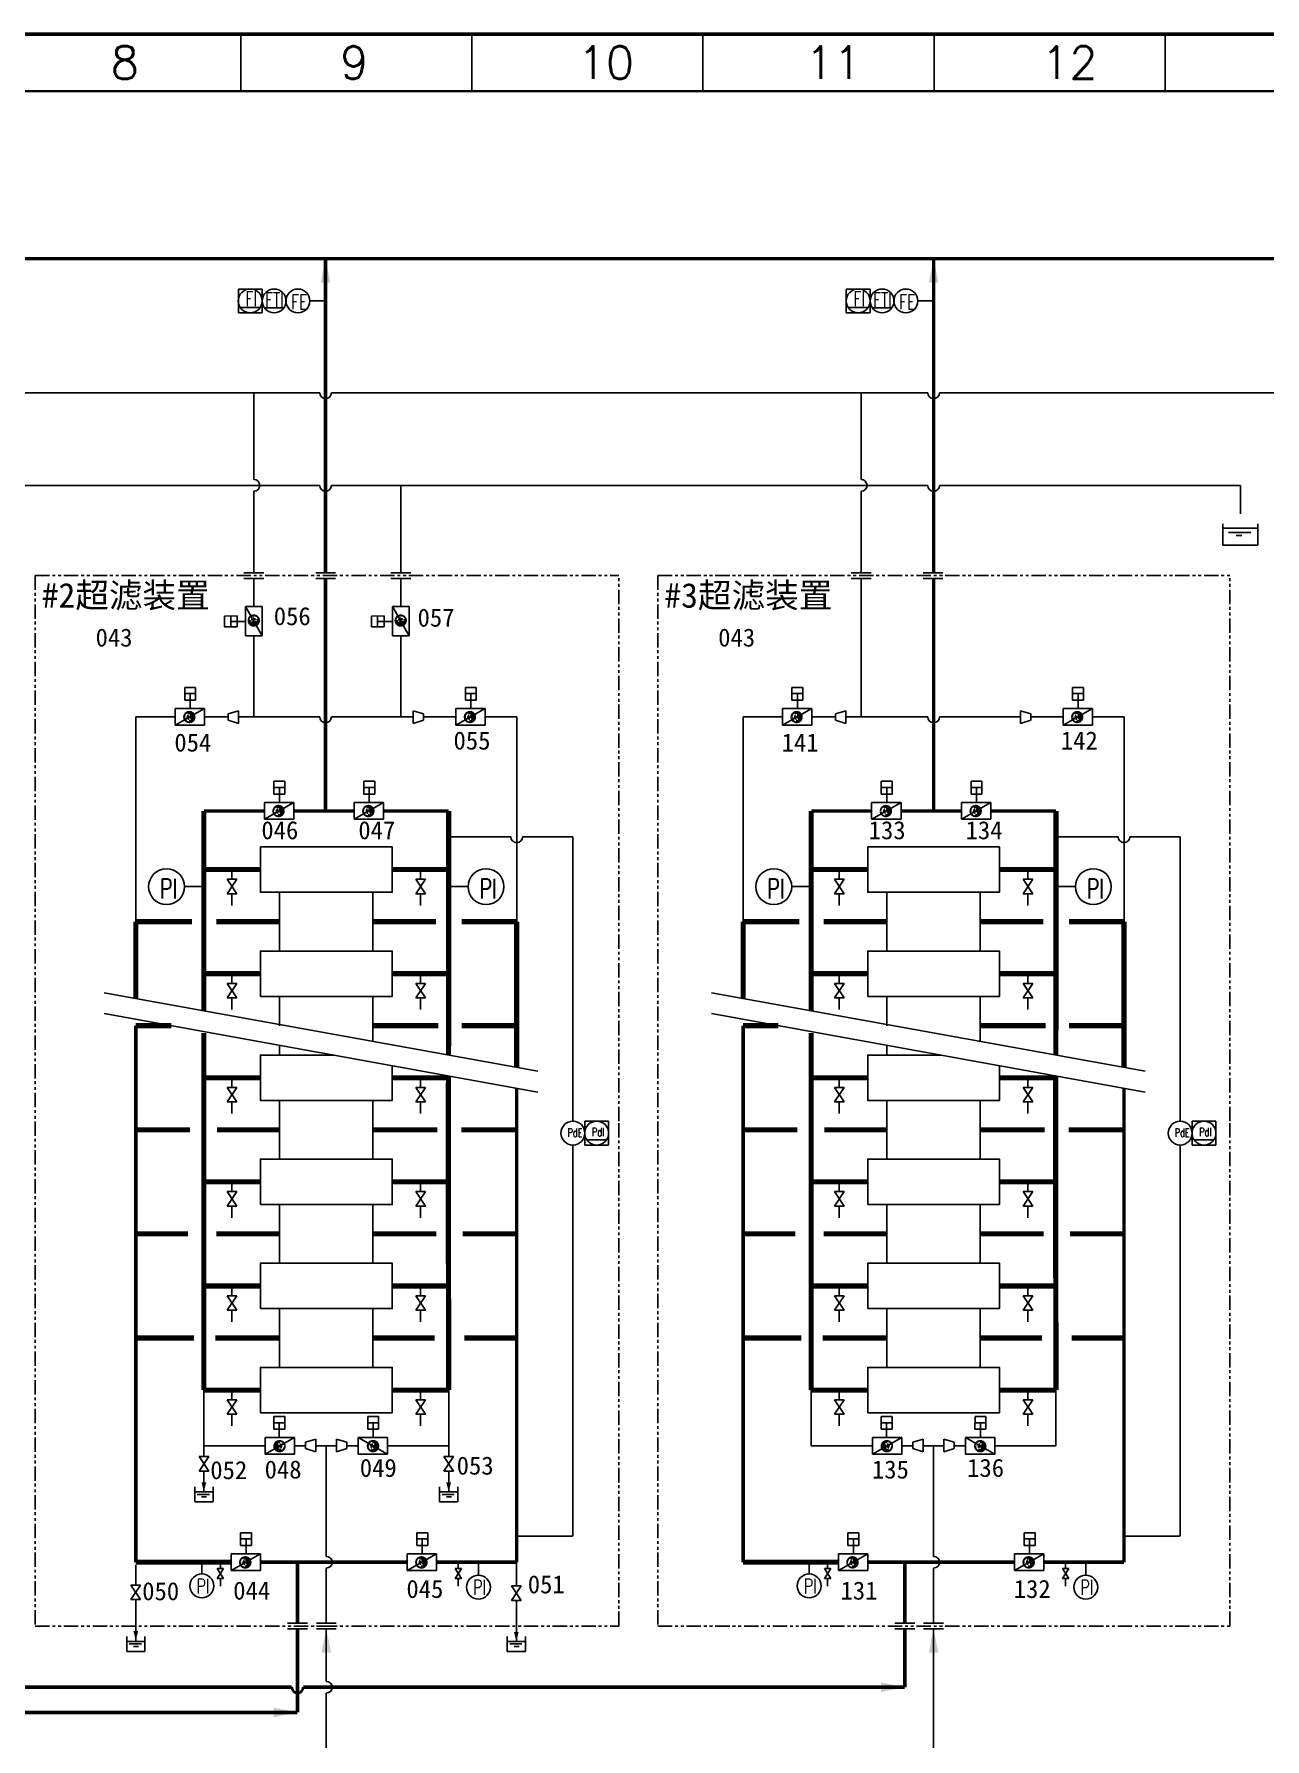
# Model space of a CAD drawing. Header units: millimetres. Extents: x 177 to 598, y 97 to 389.
# Drawn here: x 364.7 to 500.7, y 200.6 to 388.9 of the extents above; entities that cross this region are included whole.
import ezdxf

# ---------------------------------------------------------------- set-up
doc = ezdxf.new("R2010")
doc.units = ezdxf.units.MM
doc.linetypes.add('PHANTOM', pattern=[63.5, 31.75, -6.35, 6.35, -6.35, 6.35, -6.35])
for name, color, linetype in [('修改', 5, 'Continuous'), ('手动截止阀', 1, 'Continuous'), ('气动蝶阀', 1, 'Continuous')]:
    doc.layers.add(name, color=color, linetype=linetype)
doc.styles.add('HZ2', font='geditxt.shx', dxfattribs={"width": 0.75, "height": 1, "bigfont": 'hztxt.shx'})
doc.styles.get("Standard").update_dxf_attribs({"font": 'txt.shx', "height": 1})
doc.styles.add('样式 1', font='simfang_0.ttf', dxfattribs={"height": 2})

msp = doc.modelspace()

# ---------------------------------------------------------------- linework, layer by layer
at = {"color": 0, "lineweight": 50}
msp.add_line((177.15, 388.94), (597.99, 388.94), dxfattribs=at)
at = {"color": 0}
for p, q in [((387.57, 388.94), (387.57, 382.64)), ((413.09, 388.94), (413.09, 382.64)), ((438.6, 388.94), (438.6, 382.64)), ((464.12, 388.94), (464.12, 382.64)), ((489.63, 388.94), (489.63, 382.64)), ((387.29, 359.45), (387.29, 360.77)), ((388.6, 360.77), (387.29, 360.77)), ((388.6, 360.77), (389.92, 360.77)), ((389.92, 359.45), (389.92, 360.77)), ((454.43, 359.45), (454.43, 360.77)), ((455.74, 360.77), (454.43, 360.77)), ((455.74, 360.77), (457.06, 360.77)), ((457.06, 359.45), (457.06, 360.77)), ((387.29, 359.45), (387.29, 358.13)), ((388.6, 358.13), (387.29, 358.13)), ((387.51, 358.71), (389.68, 358.71)), ((388.6, 358.13), (389.92, 358.13)), ((389.92, 359.45), (389.92, 358.13)), ((390.14, 358.7), (392.32, 358.7)), ((396.92, 359.45), (395.19, 359.45)), ((454.43, 359.45), (454.43, 358.13)), ((455.74, 358.13), (454.43, 358.13)), ((454.65, 358.71), (456.83, 358.71)), ((455.74, 358.13), (457.06, 358.13)), ((457.06, 359.45), (457.06, 358.13)), ((457.29, 358.7), (459.46, 358.7)), ((464.07, 359.45), (462.33, 359.45)), ((328.21, 349.3), (396.28, 349.3)), ((389, 339.72), (389, 349.3)), ((397.57, 349.3), (463.42, 349.3)), ((456.06, 339.72), (456.06, 349.29)), ((464.71, 349.3), (505.55, 349.3)), ((335.88, 339.07), (396.28, 339.07)), ((389, 329.42), (389, 338.42)), ((397.57, 339.07), (463.42, 339.07)), ((405.24, 329.42), (405.24, 339.07)), ((456.07, 329.42), (456.07, 338.42)), ((464.71, 339.07), (497.96, 339.07)), ((497.96, 339.07), (497.96, 335.93)), ((496.02, 332.46), (496.02, 334.84)), ((496.02, 334.34), (499.87, 334.34)), ((496.63, 333.88), (499.12, 333.88)), ((496.63, 333.88), (497.3, 333.88)), ((497.49, 333.52), (498.11, 333.52)), ((498.3, 333.88), (499.11, 333.88)), ((499.87, 334.84), (499.87, 332.46)), ((499.87, 332.46), (496.02, 332.46)), ((390.1, 329.42), (387.91, 329.42)), ((390.1, 328.78), (387.91, 328.78)), ((389, 325.7), (389, 328.78)), ((389, 326.01), (389, 327.89)), ((398.02, 329.42), (395.83, 329.42)), ((398.02, 328.78), (395.83, 328.78)), ((406.33, 329.42), (404.14, 329.42)), ((406.33, 328.78), (404.14, 328.78)), ((405.24, 325.7), (405.24, 328.78)), ((457.16, 329.42), (454.98, 329.42)), ((457.16, 328.78), (454.98, 328.78)), ((456.07, 313.49), (456.07, 328.78)), ((465.08, 329.42), (462.9, 329.42)), ((465.08, 328.78), (462.9, 328.78)), ((389, 324.03), (389, 324.24)), ((389, 313.49), (389, 322.45)), ((405.23, 322.45), (405.23, 313.49)), ((386.15, 313.49), (383.55, 313.49)), ((386.15, 313.84), (386.15, 313.14)), ((387.29, 312.77), (387.29, 314.17)), ((406.61, 312.77), (406.61, 314.17)), ((407.74, 313.84), (407.74, 313.14)), ((453.22, 313.49), (450.62, 313.49)), ((453.22, 313.84), (453.22, 313.14)), ((454.36, 312.77), (454.36, 314.17)), ((473.67, 312.77), (473.67, 314.17)), ((474.81, 313.84), (474.81, 313.14)), ((417.38, 300.24), (410.52, 300.24)), ((424.24, 300.24), (418.68, 300.24)), ((424.24, 268.81), (424.24, 300.24)), ((484.45, 300.24), (477.58, 300.24)), ((491.31, 300.24), (485.75, 300.24)), ((491.31, 268.81), (491.31, 300.24)), ((381.33, 294.73), (383.48, 294.73)), ((387.11, 295.55), (386.04, 293.94)), ((386.04, 295.55), (387.11, 293.94)), ((387.11, 295.55), (386.04, 295.55)), ((387.11, 293.94), (386.04, 293.94)), ((386.58, 293.94), (386.58, 292.66)), ((406.89, 295.55), (407.96, 293.94)), ((407.96, 295.55), (406.89, 293.94)), ((406.89, 295.55), (407.96, 295.55)), ((406.89, 293.94), (407.96, 293.94)), ((412.66, 294.73), (410.52, 294.73)), ((448.4, 294.73), (450.55, 294.73)), ((454.18, 295.55), (453.11, 293.94)), ((453.11, 295.55), (454.18, 293.94)), ((454.18, 295.55), (453.11, 295.55)), ((454.18, 293.94), (453.11, 293.94)), ((473.95, 295.55), (475.02, 293.94)), ((475.02, 295.55), (473.95, 293.94)), ((473.95, 295.55), (475.02, 295.55)), ((473.95, 293.94), (475.02, 293.94)), ((479.73, 294.73), (477.58, 294.73)), ((386.04, 284.04), (387.11, 282.44)), ((387.11, 284.04), (386.04, 284.04)), ((387.11, 284.04), (386.04, 282.44)), ((406.89, 284.04), (407.96, 282.44)), ((406.89, 284.04), (407.96, 284.04)), ((407.96, 284.04), (406.89, 282.44)), ((453.11, 284.04), (454.18, 282.44)), ((454.18, 284.04), (453.11, 284.04)), ((454.18, 284.04), (453.11, 282.44)), ((473.95, 284.04), (475.02, 282.44)), ((473.95, 284.04), (475.02, 284.04)), ((475.02, 284.04), (473.95, 282.44)), ((387.11, 282.44), (386.04, 282.44)), ((406.89, 282.44), (407.96, 282.44)), ((454.18, 282.44), (453.11, 282.44)), ((473.95, 282.44), (475.02, 282.44)), ((387.11, 272.54), (386.04, 270.94)), ((387.11, 272.54), (386.04, 272.54)), ((386.04, 272.54), (387.11, 270.94)), ((407.96, 272.54), (406.89, 270.94)), ((406.89, 272.54), (407.96, 272.54)), ((406.89, 272.54), (407.96, 270.94)), ((454.18, 272.54), (453.11, 270.94)), ((454.18, 272.54), (453.11, 272.54)), ((453.11, 272.54), (454.18, 270.94)), ((475.02, 272.54), (473.95, 270.94)), ((473.95, 272.54), (475.02, 272.54)), ((473.95, 272.54), (475.02, 270.94)), ((387.11, 270.94), (386.04, 270.94)), ((406.89, 270.94), (407.96, 270.94)), ((454.18, 270.94), (453.11, 270.94)), ((473.95, 270.94), (475.02, 270.94)), ((425.56, 267.5), (425.56, 268.81)), ((426.86, 268.81), (425.56, 268.81)), ((426.86, 268.81), (428.18, 268.81)), ((428.18, 267.5), (428.18, 268.81)), ((492.62, 267.5), (492.62, 268.81)), ((493.93, 268.81), (492.62, 268.81)), ((493.93, 268.81), (495.25, 268.81)), ((495.25, 267.5), (495.25, 268.81)), ((424.24, 266.18), (424.24, 222.95)), ((425.56, 267.5), (425.56, 266.18)), ((426.86, 266.18), (425.56, 266.18)), ((425.77, 266.75), (427.95, 266.75)), ((426.86, 266.18), (428.18, 266.18)), ((428.18, 267.5), (428.18, 266.18)), ((491.31, 266.18), (491.31, 222.95)), ((492.62, 267.5), (492.62, 266.18)), ((493.93, 266.18), (492.62, 266.18)), ((492.84, 266.75), (495.02, 266.75)), ((493.93, 266.18), (495.25, 266.18)), ((495.25, 267.5), (495.25, 266.18)), ((387.11, 261.04), (386.04, 261.04)), ((387.11, 261.04), (386.04, 259.43)), ((386.04, 261.04), (387.11, 259.43)), ((406.89, 261.04), (407.96, 261.04)), ((407.96, 261.04), (406.89, 259.43)), ((406.89, 261.04), (407.96, 259.43)), ((454.18, 261.04), (453.11, 261.04)), ((454.18, 261.04), (453.11, 259.43)), ((453.11, 261.04), (454.18, 259.43)), ((473.95, 261.04), (475.02, 261.04)), ((475.02, 261.04), (473.95, 259.43)), ((473.95, 261.04), (475.02, 259.43)), ((387.11, 259.43), (386.04, 259.43)), ((406.89, 259.43), (407.96, 259.43)), ((454.18, 259.43), (453.11, 259.43)), ((473.95, 259.43), (475.02, 259.43)), ((387.11, 249.53), (386.04, 249.53)), ((387.11, 249.53), (386.04, 247.93)), ((386.04, 249.53), (387.11, 247.93)), ((406.89, 249.53), (407.96, 249.53)), ((407.96, 249.53), (406.89, 247.93)), ((406.89, 249.53), (407.96, 247.93)), ((454.18, 249.53), (453.11, 249.53)), ((454.18, 249.53), (453.11, 247.93)), ((453.11, 249.53), (454.18, 247.93)), ((473.95, 249.53), (475.02, 249.53)), ((475.02, 249.53), (473.95, 247.93)), ((473.95, 249.53), (475.02, 247.93)), ((387.11, 247.93), (386.04, 247.93)), ((406.89, 247.93), (407.96, 247.93)), ((454.18, 247.93), (453.11, 247.93)), ((473.95, 247.93), (475.02, 247.93)), ((387.11, 238.03), (386.04, 236.43)), ((387.11, 238.03), (386.04, 238.03)), ((386.04, 238.03), (387.11, 236.43)), ((407.96, 238.03), (406.89, 236.43)), ((406.89, 238.03), (407.96, 238.03)), ((406.89, 238.03), (407.96, 236.43)), ((454.18, 238.03), (453.11, 236.43)), ((454.18, 238.03), (453.11, 238.03)), ((453.11, 238.03), (454.18, 236.43)), ((475.02, 238.03), (473.95, 236.43)), ((473.95, 238.03), (475.02, 238.03)), ((473.95, 238.03), (475.02, 236.43)), ((387.11, 236.43), (386.04, 236.43)), ((406.89, 236.43), (407.96, 236.43)), ((454.18, 236.43), (453.11, 236.43)), ((473.95, 236.43), (475.02, 236.43)), ((395.86, 232.28), (395.86, 233.67)), ((398.14, 232.28), (398.14, 233.67)), ((462.93, 232.28), (462.93, 233.67)), ((465.21, 232.28), (465.21, 233.67)), ((383.48, 232.94), (383.48, 231.77)), ((394.72, 233.35), (394.72, 232.65)), ((399.27, 233.35), (399.27, 232.65)), ((410.52, 232.94), (410.52, 231.77)), ((461.79, 233.35), (461.79, 232.65)), ((466.34, 233.35), (466.34, 232.65)), ((383.48, 230.16), (383.48, 227.86)), ((410.52, 230.16), (410.52, 227.86)), ((382.47, 228.42), (382.47, 226.74)), ((384.49, 226.74), (384.49, 228.42)), ((409.51, 228.42), (409.51, 226.74)), ((411.52, 226.74), (411.52, 228.42)), ((382.47, 227.86), (384.49, 227.86)), ((382.47, 226.74), (384.49, 226.74)), ((382.75, 227.58), (384.09, 227.58)), ((383.22, 227.3), (383.78, 227.3)), ((409.51, 227.86), (411.52, 227.86)), ((409.51, 226.74), (411.52, 226.74)), ((409.79, 227.58), (411.13, 227.58)), ((410.26, 227.3), (410.82, 227.3)), ((424.2, 222.95), (418.03, 222.95)), ((491.27, 222.95), (485.1, 222.95)), ((375.96, 219.76), (375.96, 217.55)), ((383.27, 220.08), (383.27, 218.78)), ((384.94, 219.37), (385.66, 218.3)), ((385.66, 219.37), (384.94, 219.37)), ((385.66, 219.37), (384.94, 218.3)), ((411.93, 219.37), (411.22, 218.3)), ((411.93, 219.37), (411.22, 219.37)), ((411.22, 219.37), (411.93, 218.3)), ((413.8, 220.08), (413.8, 218.65)), ((417.99, 220.08), (417.99, 217.46)), ((450.33, 220.08), (450.33, 218.78)), ((452.01, 219.37), (452.72, 218.3)), ((452.72, 219.37), (452.01, 219.37)), ((452.72, 219.37), (452.01, 218.3)), ((479, 219.37), (478.29, 218.3)), ((479, 219.37), (478.29, 219.37)), ((478.29, 219.37), (479, 218.3)), ((480.87, 220.08), (480.87, 218.65)), ((385.66, 218.3), (384.94, 218.3)), ((411.93, 218.3), (411.22, 218.3)), ((452.72, 218.3), (452.01, 218.3)), ((479, 218.3), (478.29, 218.3)), ((375.96, 215.93), (375.96, 211.33)), ((417.99, 215.84), (417.99, 211.33)), ((394.91, 213.35), (392.72, 213.35)), ((398.09, 213.35), (395.91, 213.35)), ((398.09, 213.03), (395.91, 213.03)), ((461.98, 213.35), (459.79, 213.35)), ((465.16, 213.35), (462.97, 213.35)), ((374.96, 211.89), (374.96, 210.22)), ((374.96, 211.33), (376.97, 211.33)), ((375.23, 211.05), (376.58, 211.05)), ((376.97, 210.22), (376.97, 211.89)), ((394.91, 212.71), (392.72, 212.71)), ((398.09, 212.71), (395.91, 212.71)), ((416.98, 211.89), (416.98, 210.22)), ((416.98, 211.33), (419, 211.33)), ((417.26, 211.05), (418.6, 211.05)), ((419, 210.22), (419, 211.89)), ((461.98, 212.71), (459.79, 212.71)), ((465.16, 212.71), (462.97, 212.71)), ((374.96, 210.22), (376.97, 210.22)), ((375.71, 210.77), (376.27, 210.77)), ((416.98, 210.22), (419, 210.22)), ((417.73, 210.77), (418.29, 210.77))]:
    msp.add_line(p, q, dxfattribs=at)
at = {"color": 0, "lineweight": 30}
msp.add_line((183.45, 382.64), (591.69, 382.64), dxfattribs=at)
at = {"color": 251, "linetype": 'PHANTOM', "ltscale": 0.05}
for p, q in [((364.85, 329.1), (364.85, 213.03)), ((364.85, 329.1), (429.3, 329.1)), ((429.3, 268.81), (429.3, 329.1)), ((433.61, 329.1), (433.61, 213.03)), ((433.61, 329.1), (496.79, 329.1)), ((496.79, 268.81), (496.79, 329.1)), ((429.3, 213.03), (429.3, 268.81)), ((496.79, 213.03), (496.79, 268.81)), ((364.85, 213.03), (429.3, 213.03)), ((433.61, 213.03), (496.79, 213.03))]:
    msp.add_line(p, q, dxfattribs=at)
at = {"color": 4}
for p, q in [((375.96, 290.87), (375.96, 313.49)), ((375.96, 313.49), (380.31, 313.49)), ((396.28, 313.49), (387.29, 313.49)), ((406.56, 313.49), (397.57, 313.49)), ((411.3, 313.49), (407.74, 313.49)), ((418.03, 313.49), (414.54, 313.49)), ((418.03, 290.87), (418.03, 313.49)), ((443.03, 290.87), (443.03, 313.49)), ((443.03, 313.49), (447.37, 313.49)), ((463.42, 313.49), (454.36, 313.49)), ((473.67, 313.49), (464.71, 313.49)), ((478.36, 313.49), (474.81, 313.49)), ((485.1, 313.49), (481.61, 313.49)), ((485.1, 290.87), (485.1, 313.49)), ((386.58, 295.55), (386.58, 296.62)), ((407.42, 295.55), (407.42, 296.62)), ((453.64, 295.55), (453.64, 296.62)), ((474.49, 295.55), (474.49, 296.62)), ((407.42, 293.94), (407.42, 292.66)), ((453.64, 293.94), (453.64, 292.66)), ((474.49, 293.94), (474.49, 292.66)), ((386.58, 284.04), (386.58, 285.12)), ((407.42, 284.04), (407.42, 285.12)), ((453.64, 284.04), (453.64, 285.12)), ((474.49, 284.04), (474.49, 285.12)), ((386.58, 282.44), (386.58, 281.16)), ((407.42, 282.44), (407.42, 281.16)), ((453.64, 282.44), (453.64, 281.16)), ((474.49, 282.44), (474.49, 281.16)), ((386.58, 272.54), (386.58, 273.61)), ((407.42, 272.54), (407.42, 273.61)), ((453.64, 272.54), (453.64, 273.61)), ((474.49, 272.54), (474.49, 273.61)), ((386.58, 270.94), (386.58, 269.65)), ((407.42, 270.94), (407.42, 269.65)), ((453.64, 270.94), (453.64, 269.65)), ((474.49, 270.94), (474.49, 269.65)), ((386.58, 261.04), (386.58, 262.11)), ((407.42, 261.04), (407.42, 262.11)), ((453.64, 261.04), (453.64, 262.11)), ((474.49, 261.04), (474.49, 262.11)), ((386.58, 259.43), (386.58, 258.15)), ((407.42, 259.43), (407.42, 258.15)), ((453.64, 259.43), (453.64, 258.15)), ((474.49, 259.43), (474.49, 258.15)), ((386.58, 249.53), (386.58, 250.61)), ((407.42, 249.53), (407.42, 250.61)), ((453.64, 249.53), (453.64, 250.61)), ((474.49, 249.53), (474.49, 250.61)), ((386.58, 247.93), (386.58, 246.65)), ((407.42, 247.93), (407.42, 246.65)), ((453.64, 247.93), (453.64, 246.65)), ((474.49, 247.93), (474.49, 246.65)), ((383.48, 232.94), (383.48, 239.11)), ((386.58, 238.03), (386.58, 239.1)), ((407.42, 238.03), (407.42, 239.1)), ((410.52, 232.94), (410.52, 239.1)), ((450.55, 232.94), (450.55, 239.11)), ((453.64, 238.03), (453.64, 239.1)), ((474.49, 238.03), (474.49, 239.1)), ((477.58, 232.94), (477.58, 239.1)), ((386.58, 236.43), (386.58, 235.14)), ((407.42, 236.43), (407.42, 235.14)), ((453.64, 236.43), (453.64, 235.14)), ((474.49, 236.43), (474.49, 235.14)), ((383.48, 232.94), (390.24, 232.94)), ((393.49, 232.94), (394.72, 232.94)), ((395.86, 232.94), (398.14, 232.94)), ((397, 232.94), (397, 220.73)), ((399.27, 232.94), (400.51, 232.94)), ((403.76, 232.94), (410.52, 232.94)), ((450.55, 232.94), (457.31, 232.94)), ((460.55, 232.94), (461.79, 232.94)), ((462.93, 232.94), (465.21, 232.94)), ((464.07, 232.94), (464.07, 220.73)), ((466.34, 232.94), (467.58, 232.94)), ((470.82, 232.94), (477.58, 232.94)), ((385.3, 219.37), (385.3, 220.08)), ((397, 219.43), (397, 213.35)), ((411.58, 219.37), (411.58, 220.08)), ((452.37, 219.37), (452.37, 220.08)), ((464.07, 219.43), (464.07, 213.35)), ((478.64, 219.37), (478.64, 220.08)), ((385.3, 218.3), (385.3, 217.44)), ((411.58, 218.3), (411.58, 217.44)), ((452.37, 218.3), (452.37, 217.44)), ((478.64, 218.3), (478.64, 217.44)), ((397, 212.71), (397, 206.92)), ((464.07, 212.71), (464.07, 191.45)), ((397, 205.62), (397, 191.45))]:
    msp.add_line(p, q, dxfattribs=at)
at = {"color": 0, "linetype": 'Continuous'}
for p, q in [((386.15, 313.84), (387.29, 314.17)), ((386.15, 313.14), (387.29, 312.77)), ((407.74, 313.84), (406.61, 314.17)), ((407.74, 313.14), (406.61, 312.77)), ((453.22, 313.84), (454.36, 314.17)), ((453.22, 313.14), (454.36, 312.77)), ((474.81, 313.84), (473.67, 314.17)), ((474.81, 313.14), (473.67, 312.77)), ((394.72, 233.35), (395.86, 233.67)), ((399.27, 233.35), (398.14, 233.67)), ((461.79, 233.35), (462.93, 233.67)), ((466.34, 233.35), (465.21, 233.67)), ((394.72, 232.65), (395.86, 232.28)), ((399.27, 232.65), (398.14, 232.28)), ((461.79, 232.65), (462.93, 232.28)), ((466.34, 232.65), (465.21, 232.28))]:
    msp.add_line(p, q, dxfattribs=at)
at = {"color": 251}
for p, q in [((391.85, 294.11), (391.85, 287.62)), ((402.14, 294.11), (402.14, 287.62)), ((458.92, 294.11), (458.92, 287.62)), ((469.21, 294.11), (469.21, 287.62)), ((372.48, 282.99), (420.38, 274.33)), ((391.85, 282.61), (391.85, 279.37)), ((402.14, 282.61), (402.14, 277.63)), ((439.55, 282.99), (487.45, 274.33)), ((458.92, 282.61), (458.92, 279.37)), ((469.21, 282.61), (469.21, 277.63)), ((372.48, 280.7), (420.38, 272.04)), ((439.55, 280.7), (487.45, 272.04)), ((391.85, 277.2), (391.85, 276.12)), ((458.92, 277.2), (458.92, 276.12)), ((391.85, 271.11), (391.85, 264.62)), ((402.14, 271.11), (402.14, 264.62)), ((458.92, 271.11), (458.92, 264.62)), ((469.21, 271.11), (469.21, 264.62)), ((391.85, 259.6), (391.85, 253.12)), ((402.14, 259.6), (402.14, 253.12)), ((458.92, 259.6), (458.92, 253.12)), ((469.21, 259.6), (469.21, 253.12)), ((391.85, 248.1), (391.85, 241.61)), ((402.14, 248.1), (402.14, 241.61)), ((458.92, 248.1), (458.92, 241.61)), ((469.21, 248.1), (469.21, 241.61))]:
    msp.add_line(p, q, dxfattribs=at)
at = {"color": 142}
for p, q in [((389.72, 285.12), (383.48, 285.12)), ((404.28, 285.12), (410.52, 285.12)), ((456.79, 285.12), (450.55, 285.12)), ((471.34, 285.12), (477.58, 285.12)), ((477.58, 278.57), (477.58, 276.11)), ((404.28, 273.61), (410.52, 273.61)), ((456.79, 273.61), (450.55, 273.61)), ((471.34, 273.61), (477.58, 273.61)), ((477.58, 273.83), (477.58, 268.66)), ((450.55, 267.07), (450.55, 257.15)), ((404.28, 262.11), (410.52, 262.11)), ((456.79, 262.11), (450.55, 262.11)), ((471.34, 262.11), (477.58, 262.11)), ((389.72, 250.61), (383.48, 250.61)), ((456.79, 250.61), (450.55, 250.61)), ((471.34, 250.61), (477.58, 250.61)), ((389.72, 239.1), (383.48, 239.1)), ((404.28, 239.1), (410.52, 239.1)), ((456.79, 239.1), (450.55, 239.1)), ((471.34, 239.1), (477.58, 239.1))]:
    msp.add_line(p, q, dxfattribs=at)
for points, const_width in [([(327.56, 364.12), (378.68, 364.12)], 0.381), ([(378.68, 364.12), (511.47, 364.12)], 0.381), ([(396.92, 329.42), (396.92, 364.12)], 0.385), ([(464.07, 329.42), (464.07, 364.12)], 0.385), ([(396.92, 303.1), (396.92, 328.78)], 0.385), ([(464.07, 303.1), (464.07, 328.78)], 0.385), ([(383.48, 296.62), (383.48, 303.1)], 0.572), ([(383.48, 303.1), (390.16, 303.1)], 0.385), ([(393.4, 303.1), (400.08, 303.1)], 0.385), ([(403.33, 303.1), (410.52, 303.1)], 0.385), ([(410.52, 296.62), (410.52, 303.1)], 0.572), ([(450.55, 296.62), (450.55, 303.1)], 0.572), ([(450.55, 303.1), (457.22, 303.1)], 0.385), ([(460.47, 303.1), (467.15, 303.1)], 0.385), ([(470.39, 303.1), (477.58, 303.1)], 0.385), ([(477.58, 296.62), (477.58, 303.1)], 0.572), ([(389.72, 296.62), (383.48, 296.62)], 0.572), ([(383.48, 296.62), (383.48, 290.07)], 0.572), ([(404.28, 296.62), (410.52, 296.62)], 0.572), ([(410.52, 296.62), (410.52, 290.07)], 0.572), ([(456.79, 296.62), (450.55, 296.62)], 0.572), ([(450.55, 296.62), (450.55, 290.07)], 0.572), ([(471.34, 296.62), (477.58, 296.62)], 0.572), ([(477.58, 296.62), (477.58, 290.07)], 0.572), ([(383.48, 290.07), (383.48, 281)], 0.572), ([(410.52, 290.07), (410.52, 280.16)], 0.572), ([(450.55, 290.07), (450.55, 281)], 0.572), ([(477.58, 290.07), (477.58, 280.16)], 0.572), ([(389.72, 285.12), (383.48, 285.12)], 0.572), ([(404.28, 285.12), (410.52, 285.12)], 0.572), ([(456.79, 285.12), (450.55, 285.12)], 0.572), ([(471.34, 285.12), (477.58, 285.12)], 0.572), ([(383.48, 278.57), (383.48, 268.66)], 0.572), ([(410.52, 280.16), (410.5, 276.11)], 0.572), ([(450.55, 278.57), (450.55, 268.66)], 0.572), ([(477.58, 280.16), (477.57, 276.11)], 0.572), ([(389.72, 273.61), (383.48, 273.61)], 0.572), ([(404.28, 273.61), (410.52, 273.61)], 0.572), ([(410.49, 273.83), (410.47, 267.07)], 0.572), ([(456.79, 273.61), (450.55, 273.61)], 0.572), ([(471.34, 273.61), (477.58, 273.61)], 0.572), ([(477.56, 273.83), (477.54, 267.07)], 0.572), ([(383.48, 268.66), (383.48, 255.57)], 0.572), ([(450.55, 268.66), (450.55, 255.57)], 0.572), ([(410.47, 267.07), (410.47, 257.15)], 0.572), ([(477.54, 267.07), (477.54, 257.15)], 0.572), ([(389.68, 262.11), (383.44, 262.11)], 0.572), ([(404.23, 262.11), (410.47, 262.11)], 0.572), ([(456.75, 262.11), (450.5, 262.11)], 0.572), ([(471.3, 262.11), (477.54, 262.11)], 0.572), ([(410.47, 257.15), (410.52, 245.65)], 0.572), ([(477.54, 257.15), (477.58, 245.65)], 0.572), ([(383.48, 255.57), (383.48, 245.65)], 0.572), ([(450.55, 255.57), (450.55, 245.65)], 0.572), ([(389.72, 250.61), (383.48, 250.61)], 0.572), ([(404.28, 250.61), (410.52, 250.61)], 0.572), ([(456.79, 250.61), (450.55, 250.61)], 0.572), ([(471.34, 250.61), (477.58, 250.61)], 0.572), ([(383.48, 245.65), (383.48, 239.1)], 0.572), ([(410.52, 245.65), (410.52, 239.1)], 0.572), ([(450.55, 245.65), (450.55, 239.1)], 0.572), ([(477.58, 245.65), (477.58, 239.1)], 0.572), ([(389.72, 239.1), (383.48, 239.1)], 0.572), ([(404.28, 239.1), (410.52, 239.1)], 0.572), ([(456.79, 239.1), (450.55, 239.1)], 0.572), ([(471.34, 239.1), (477.58, 239.1)], 0.572)]:
    msp.add_lwpolyline(points, dxfattribs=dict(at, const_width=const_width))
at = {"color": 0}
msp.add_lwpolyline([(497.96, 336.06, 0, 0, 0), (497.96, 335.45, 0.429, 0, 0), (497.96, 334.34, 0, 0, 0)], format="xyseb", dxfattribs=at)
at = {"color": 251}
for points in [[(389.72, 299.13), (404.28, 299.13), (404.28, 294.11), (389.72, 294.11)], [(456.79, 299.13), (471.34, 299.13), (471.34, 294.11), (456.79, 294.11)], [(389.72, 282.61), (404.28, 282.61), (404.28, 287.62), (389.72, 287.62)], [(456.79, 282.61), (471.34, 282.61), (471.34, 287.62), (456.79, 287.62)], [(389.72, 259.6), (404.28, 259.6), (404.28, 264.62), (389.72, 264.62)], [(456.79, 259.6), (471.34, 259.6), (471.34, 264.62), (456.79, 264.62)], [(389.72, 248.1), (404.28, 248.1), (404.28, 253.12), (389.72, 253.12)], [(456.79, 248.1), (471.34, 248.1), (471.34, 253.12), (456.79, 253.12)], [(389.72, 236.6), (404.28, 236.6), (404.28, 241.61), (389.72, 241.61)], [(456.79, 236.6), (471.34, 236.6), (471.34, 241.61), (456.79, 241.61)]]:
    msp.add_lwpolyline(points, close=True, dxfattribs=at)
at = {"color": 151}
for points, const_width in [([(382.16, 290.87), (375.96, 290.87)], 0.572), ([(375.96, 282.36), (375.96, 290.87)], 0.572), ([(391.85, 290.87), (384.87, 290.87)], 0.572), ([(402.14, 290.87), (409.13, 290.87)], 0.572), ([(411.95, 290.87), (418.03, 290.87)], 0.572), ([(418.03, 274.75), (418.03, 290.87)], 0.572), ([(449.23, 290.87), (443.03, 290.87)], 0.572), ([(443.03, 282.36), (443.03, 290.87)], 0.572), ([(458.92, 290.87), (451.94, 290.87)], 0.572), ([(469.21, 290.87), (476.2, 290.87)], 0.572), ([(479.02, 290.87), (485.1, 290.87)], 0.572), ([(485.1, 274.75), (485.1, 290.87)], 0.572), ([(379.87, 279.37), (375.96, 279.37)], 0.572), ([(375.96, 220.08), (375.96, 279.37)], 0.385), ([(402.14, 279.37), (409.37, 279.37)], 0.572), ([(411.96, 279.37), (418.03, 279.37)], 0.572), ([(446.93, 279.37), (443.03, 279.37)], 0.572), ([(443.03, 220.08), (443.03, 279.37)], 0.385), ([(469.21, 279.37), (476.43, 279.37)], 0.572), ([(479.03, 279.37), (485.1, 279.37)], 0.572), ([(418.03, 220.08), (418.03, 272.47)], 0.385), ([(485.1, 220.08), (485.1, 272.47)], 0.385), ([(381.94, 267.86), (375.96, 267.86)], 0.572), ([(391.85, 267.86), (384.93, 267.86)], 0.572), ([(402.14, 267.86), (409.26, 267.86)], 0.572), ([(411.91, 267.86), (418.03, 267.86)], 0.572), ([(449.01, 267.86), (443.03, 267.86)], 0.572), ([(458.92, 267.86), (452, 267.86)], 0.572), ([(469.21, 267.86), (476.32, 267.86)], 0.572), ([(478.98, 267.86), (485.1, 267.86)], 0.572), ([(381.72, 256.36), (375.96, 256.36)], 0.572), ([(391.85, 256.36), (384.87, 256.36)], 0.572), ([(402.14, 256.36), (409.14, 256.36)], 0.572), ([(412.07, 256.36), (418.03, 256.36)], 0.572), ([(448.79, 256.36), (443.03, 256.36)], 0.572), ([(458.92, 256.36), (451.94, 256.36)], 0.572), ([(469.21, 256.36), (476.21, 256.36)], 0.572), ([(479.14, 256.36), (485.1, 256.36)], 0.572), ([(382.38, 244.86), (375.96, 244.86)], 0.572), ([(391.85, 244.86), (384.76, 244.86)], 0.572), ([(402.14, 244.86), (408.97, 244.86)], 0.572), ([(412.23, 244.86), (418.03, 244.86)], 0.572), ([(449.45, 244.86), (443.03, 244.86)], 0.572), ([(458.92, 244.86), (451.83, 244.86)], 0.572), ([(469.21, 244.86), (476.04, 244.86)], 0.572), ([(479.3, 244.86), (485.1, 244.86)], 0.572), ([(375.96, 220.08), (386.48, 220.08)], 0.572), ([(397.83, 220.08), (389.73, 220.08)], 0.385), ([(393.82, 220.08), (393.82, 213.35)], 0.385), ([(405.93, 220.08), (397.83, 220.08)], 0.385), ([(418.03, 220.08), (409.18, 220.08)], 0.385), ([(443.03, 220.08), (453.55, 220.08)], 0.572), ([(473, 220.08), (456.79, 220.08)], 0.385), ([(460.89, 220.08), (460.89, 213.35)], 0.385), ([(485.1, 220.08), (476.25, 220.08)], 0.385), ([(393.82, 212.71), (393.82, 203.48)], 0.385), ([(460.89, 212.71), (460.89, 206.27)], 0.385), ([(393.17, 206.27), (283.21, 206.27)], 0.381), ([(460.89, 206.27), (394.47, 206.27)], 0.381), ([(282.88, 203.48), (329.19, 203.48), (393.82, 203.48)], 0.385)]:
    msp.add_lwpolyline(points, dxfattribs=dict(at, const_width=const_width))
at = {"color": 251}
for points in [[(397.81, 276.12), (389.72, 276.12), (389.72, 271.11), (404.28, 271.11), (404.28, 274.95)], [(464.88, 276.12), (456.79, 276.12), (456.79, 271.11), (471.34, 271.11), (471.34, 274.95)]]:
    msp.add_lwpolyline(points, dxfattribs=at)
at = {"color": 0}
for centre, radius in [((388.6, 359.45), 1.32), ((391.24, 359.45), 1.32), ((393.87, 359.45), 1.32), ((455.74, 359.45), 1.32), ((458.38, 359.45), 1.32), ((461.01, 359.45), 1.32), ((379.36, 294.73), 1.98), ((414.64, 294.73), 1.98), ((446.42, 294.73), 1.98), ((481.71, 294.73), 1.98), ((424.24, 267.5), 1.32), ((426.86, 267.5), 1.32), ((491.31, 267.5), 1.32), ((493.93, 267.5), 1.32), ((383.26, 217.46), 1.32), ((413.8, 217.33), 1.32), ((450.32, 217.46), 1.32), ((480.87, 217.33), 1.32)]:
    msp.add_circle(centre, radius, dxfattribs=at)
for centre, start, end in [((396.92, 349.3), 180, 0), ((464.07, 349.3), 180, 360), ((389, 339.07), 270, 90), ((456.07, 339.07), 270, 90), ((396.92, 339.07), 180, 0), ((464.07, 339.07), 180, 0)]:
    msp.add_arc(centre, 0.649, start, end, dxfattribs=at)
at = {"color": 4}
for centre, start, end in [((396.92, 313.49), 180, 0), ((464.07, 313.49), 180, 0), ((397, 220.08), 270, 90), ((464.07, 220.08), 270, 90), ((397, 206.27), 270, 90)]:
    msp.add_arc(centre, 0.649, start, end, dxfattribs=at)
for centre in [(418.03, 300.24), (485.1, 300.24)]:
    msp.add_arc(centre, 0.649, 180, 0)
at = {"color": 151, "lineweight": 35}
msp.add_arc((393.82, 206.27), 0.649, 180, 0, dxfattribs=at)
at = {"color": 142}
for points in [[(397.46, 361.49), (396.92, 364.12), (396.39, 361.49)], [(464.6, 361.49), (464.07, 364.12), (463.53, 361.49)]]:
    msp.add_solid(points, dxfattribs=at)
at = {"color": 0}
for points in [[(383.22, 228.9), (383.48, 227.86), (383.74, 228.9)], [(410.25, 228.9), (410.52, 227.86), (410.78, 228.9)], [(375.7, 212.47), (375.96, 211.43), (376.22, 212.47)], [(417.73, 212.38), (417.99, 211.33), (418.25, 212.38)]]:
    msp.add_solid(points, dxfattribs=at)
at = {"color": 4}
for points in [[(397.53, 210.08), (397, 212.71), (396.47, 210.08)], [(464.6, 210.08), (464.07, 212.71), (463.53, 210.08)]]:
    msp.add_solid(points, dxfattribs=at)
at = {"color": 151}
for points in [[(458.25, 205.74), (460.89, 206.27), (458.25, 206.8)], [(391.19, 202.95), (393.82, 203.48), (391.19, 204.02)]]:
    msp.add_solid(points, dxfattribs=at)
at = {"layer": '修改', "color": 0}
for p, q in [((393.49, 233.85), (390.24, 233.85)), ((390.24, 232.02), (390.24, 233.85)), ((400.51, 233.85), (403.76, 233.85)), ((403.76, 232.02), (403.76, 233.85)), ((460.55, 233.85), (457.31, 233.85)), ((457.31, 232.02), (457.31, 233.85)), ((467.58, 233.85), (470.82, 233.85)), ((470.82, 232.02), (470.82, 233.85)), ((393.48, 232.02), (390.24, 232.02)), ((400.51, 232.02), (403.76, 232.02)), ((460.55, 232.02), (457.31, 232.02)), ((467.58, 232.02), (470.82, 232.02))]:
    msp.add_line(p, q, dxfattribs=at)
at = {"layer": '手动截止阀', "color": 0}
for p, q in [((384.02, 231.77), (382.95, 230.16)), ((382.95, 231.77), (384.02, 231.77)), ((382.95, 231.77), (384.02, 230.16)), ((409.98, 231.77), (411.05, 230.16)), ((409.98, 231.77), (411.05, 231.77)), ((411.05, 231.77), (409.98, 230.16)), ((382.95, 230.16), (384.02, 230.16)), ((409.98, 230.16), (411.05, 230.16)), ((376.5, 217.55), (375.43, 215.95)), ((375.43, 217.55), (376.5, 215.95)), ((376.5, 217.55), (375.43, 217.55)), ((418.52, 217.46), (417.46, 215.85)), ((417.46, 217.46), (418.52, 215.85)), ((418.52, 217.46), (417.46, 217.46)), ((376.5, 215.95), (375.43, 215.95)), ((418.52, 215.85), (417.46, 215.85))]:
    msp.add_line(p, q, dxfattribs=at)
at = {"layer": '气动蝶阀', "color": 0}
for p, q in [((385.75, 324.63), (387.15, 324.64)), ((385.75, 323.43), (385.75, 324.63)), ((386.44, 324.63), (386.44, 323.43)), ((388.08, 324.03), (386.44, 324.02)), ((387.15, 324.64), (387.15, 323.43)), ((388.09, 325.7), (388.08, 322.45)), ((389.93, 325.7), (388.09, 325.7)), ((388.09, 325.7), (389.93, 322.46)), ((389.93, 325.7), (389.92, 322.45)), ((401.98, 324.63), (403.38, 324.64)), ((401.98, 323.43), (401.98, 324.63)), ((402.67, 324.63), (402.67, 323.43)), ((404.31, 324.03), (402.67, 324.02)), ((403.38, 324.64), (403.38, 323.43)), ((404.32, 325.7), (404.31, 322.45)), ((406.16, 325.7), (404.32, 325.7)), ((404.32, 325.7), (406.16, 322.46)), ((406.16, 325.7), (406.15, 322.45)), ((387.15, 323.43), (385.75, 323.43)), ((389.92, 322.45), (388.08, 322.45)), ((403.38, 323.43), (401.98, 323.43)), ((406.15, 322.45), (404.31, 322.45)), ((382.57, 316.75), (381.37, 316.75)), ((381.37, 316.75), (381.37, 315.35)), ((382.57, 315.35), (382.57, 316.75)), ((412.36, 316.75), (412.36, 315.35)), ((413.56, 316.75), (412.36, 316.75)), ((413.56, 315.35), (413.56, 316.75)), ((449.64, 316.75), (448.43, 316.75)), ((448.43, 316.75), (448.43, 315.35)), ((449.64, 315.35), (449.64, 316.75)), ((479.42, 316.75), (479.42, 315.35)), ((480.63, 316.75), (479.42, 316.75)), ((480.63, 315.35), (480.63, 316.75)), ((381.37, 316.06), (382.57, 316.06)), ((381.37, 315.35), (382.57, 315.35)), ((381.98, 314.42), (381.98, 316.06)), ((412.36, 316.06), (413.56, 316.06)), ((412.36, 315.35), (413.56, 315.35)), ((412.97, 314.42), (412.97, 316.06)), ((448.43, 316.06), (449.64, 316.06)), ((448.43, 315.35), (449.64, 315.35)), ((449.04, 314.42), (449.04, 316.06)), ((479.42, 316.06), (480.63, 316.06)), ((479.42, 315.35), (480.63, 315.35)), ((480.04, 314.42), (480.04, 316.06)), ((380.31, 312.57), (383.55, 314.41)), ((380.31, 314.41), (383.55, 314.41)), ((380.31, 314.41), (380.31, 312.57)), ((383.55, 314.41), (383.55, 312.57)), ((411.3, 314.41), (414.54, 314.41)), ((411.3, 312.57), (414.54, 314.41)), ((411.3, 314.41), (411.3, 312.57)), ((414.54, 314.41), (414.54, 312.57)), ((447.37, 314.41), (450.62, 314.41)), ((447.37, 314.41), (447.37, 312.57)), ((447.38, 312.57), (450.61, 314.41)), ((450.62, 314.41), (450.62, 312.57)), ((478.36, 314.41), (481.61, 314.41)), ((478.36, 314.41), (478.36, 312.57)), ((478.37, 312.57), (481.6, 314.41)), ((481.61, 314.41), (481.61, 312.57)), ((380.31, 312.57), (383.55, 312.57)), ((411.3, 312.57), (414.54, 312.57)), ((447.37, 312.57), (450.62, 312.57)), ((478.36, 312.57), (481.61, 312.57)), ((392.42, 306.37), (391.22, 306.37)), ((391.22, 306.37), (391.22, 304.96)), ((391.22, 305.67), (392.42, 305.67)), ((391.83, 304.03), (391.83, 305.67)), ((392.42, 304.96), (392.42, 306.37)), ((402.35, 306.37), (401.14, 306.37)), ((401.14, 306.37), (401.14, 304.96)), ((401.14, 305.67), (402.35, 305.67)), ((401.75, 304.03), (401.75, 305.67)), ((402.35, 304.96), (402.35, 306.37)), ((459.49, 306.37), (458.29, 306.37)), ((458.29, 306.37), (458.29, 304.96)), ((458.29, 305.67), (459.49, 305.67)), ((458.9, 304.03), (458.9, 305.67)), ((459.49, 304.96), (459.49, 306.37)), ((469.41, 306.37), (468.21, 306.37)), ((468.21, 306.37), (468.21, 304.96)), ((468.21, 305.67), (469.41, 305.67)), ((468.82, 304.03), (468.82, 305.67)), ((469.41, 304.96), (469.41, 306.37)), ((390.16, 302.19), (393.4, 304.03)), ((390.16, 304.02), (390.16, 302.18)), ((390.16, 304.02), (393.4, 304.02)), ((391.22, 304.96), (392.42, 304.96)), ((393.4, 304.02), (393.4, 302.18)), ((400.08, 302.19), (403.32, 304.03)), ((400.08, 304.02), (400.08, 302.18)), ((400.08, 304.02), (403.33, 304.02)), ((401.14, 304.96), (402.35, 304.96)), ((403.33, 304.02), (403.33, 302.18)), ((457.22, 304.02), (457.22, 302.18)), ((457.22, 304.02), (460.47, 304.02)), ((457.23, 302.19), (460.47, 304.03)), ((458.29, 304.96), (459.49, 304.96)), ((460.47, 304.02), (460.47, 302.18)), ((467.15, 302.19), (470.39, 304.03)), ((467.15, 304.02), (467.15, 302.18)), ((467.15, 304.02), (470.39, 304.02)), ((468.21, 304.96), (469.41, 304.96)), ((470.39, 304.02), (470.39, 302.18)), ((390.16, 302.18), (393.4, 302.18)), ((400.08, 302.18), (403.33, 302.18)), ((457.22, 302.18), (460.47, 302.18)), ((467.15, 302.18), (470.39, 302.18)), ((391.21, 236.19), (392.42, 236.2)), ((391.22, 234.79), (391.21, 236.19)), ((392.42, 235.5), (391.22, 235.5)), ((391.81, 233.86), (391.81, 235.5)), ((392.42, 236.2), (392.42, 234.79)), ((402.78, 236.19), (401.58, 236.2)), ((401.58, 236.2), (401.58, 234.79)), ((401.58, 235.5), (402.78, 235.5)), ((402.18, 233.86), (402.19, 235.5)), ((402.78, 234.79), (402.78, 236.19)), ((458.28, 236.19), (459.49, 236.2)), ((458.28, 234.79), (458.28, 236.19)), ((459.49, 235.5), (458.28, 235.5)), ((458.88, 233.86), (458.88, 235.5)), ((459.49, 236.2), (459.49, 234.79)), ((468.65, 236.2), (468.64, 234.79)), ((468.64, 235.5), (469.85, 235.5)), ((469.85, 236.19), (468.65, 236.2)), ((469.25, 233.86), (469.25, 235.5)), ((469.85, 234.79), (469.85, 236.19)), ((393.49, 233.85), (390.24, 232.02)), ((392.42, 234.79), (391.22, 234.79)), ((393.48, 232.02), (393.49, 233.86)), ((400.51, 232.02), (400.51, 233.86)), ((400.51, 233.85), (403.75, 232.02)), ((401.58, 234.79), (402.78, 234.79)), ((460.55, 233.85), (457.31, 232.02)), ((459.49, 234.79), (458.28, 234.79)), ((460.55, 232.02), (460.56, 233.86)), ((467.58, 232.02), (467.58, 233.86)), ((467.58, 233.85), (470.82, 232.02)), ((468.64, 234.79), (469.85, 234.79)), ((388.75, 223.34), (387.54, 223.34)), ((387.54, 223.34), (387.54, 221.94)), ((387.54, 222.65), (388.75, 222.65)), ((388.15, 221.01), (388.15, 222.65)), ((388.75, 221.94), (388.75, 223.34)), ((408.2, 223.34), (406.99, 223.34)), ((406.99, 223.34), (406.99, 221.94)), ((406.99, 222.65), (408.2, 222.65)), ((407.6, 221.01), (407.6, 222.65)), ((408.2, 221.94), (408.2, 223.34)), ((455.81, 223.34), (454.61, 223.34)), ((454.61, 223.34), (454.61, 221.94)), ((454.61, 222.65), (455.81, 222.65)), ((455.22, 221.01), (455.22, 222.65)), ((455.81, 221.94), (455.81, 223.34)), ((475.27, 223.34), (474.06, 223.34)), ((474.06, 223.34), (474.06, 221.94)), ((474.06, 222.65), (475.27, 222.65)), ((474.67, 221.01), (474.67, 222.65)), ((475.27, 221.94), (475.27, 223.34)), ((386.48, 219.17), (389.72, 221.01)), ((386.48, 221), (389.73, 221)), ((386.48, 221), (386.48, 219.16)), ((387.54, 221.94), (388.75, 221.94)), ((389.73, 221), (389.73, 219.16)), ((405.93, 221), (409.18, 221)), ((405.93, 221), (405.93, 219.16)), ((405.94, 219.17), (409.17, 221.01)), ((406.99, 221.94), (408.2, 221.94)), ((409.18, 221), (409.18, 219.16)), ((453.55, 219.17), (456.79, 221.01)), ((453.55, 221), (456.79, 221)), ((453.55, 221), (453.55, 219.16)), ((454.61, 221.94), (455.81, 221.94)), ((456.79, 221), (456.79, 219.16)), ((473, 219.17), (476.24, 221.01)), ((473, 221), (476.25, 221)), ((473, 221), (473, 219.16)), ((474.06, 221.94), (475.27, 221.94)), ((476.25, 221), (476.25, 219.16)), ((386.48, 219.16), (389.73, 219.16)), ((405.93, 219.16), (409.18, 219.16)), ((453.55, 219.16), (456.79, 219.16)), ((473, 219.16), (476.25, 219.16))]:
    msp.add_line(p, q, dxfattribs=at)
for points, const_width in [([(389.08, 324.18, -3.290443), (388.98, 324.24, -2.920379), (388.89, 324.15, 4.78469)], 1.16), ([(389.05, 324.14, -3.290443), (388.98, 324.18, -2.920379), (388.92, 324.11, 4.78469)], 0.816), ([(405.31, 324.18, -3.290443), (405.21, 324.24, -2.920379), (405.12, 324.15, 4.78469)], 1.16), ([(405.28, 324.14, -3.290443), (405.21, 324.18, -2.920379), (405.15, 324.11, 4.78469)], 0.816), ([(381.82, 313.56, -3.290443), (381.77, 313.46, -2.920379), (381.86, 313.37, 4.78469)], 1.16), ([(381.87, 313.54, -3.290443), (381.83, 313.46, -2.920379), (381.89, 313.4, 4.78469)], 0.816), ([(412.81, 313.56, -3.290443), (412.76, 313.46, -2.920379), (412.85, 313.37, 4.78469)], 1.16), ([(412.86, 313.54, -3.290443), (412.82, 313.46, -2.920379), (412.88, 313.4, 4.78469)], 0.816), ([(448.89, 313.56, -3.290443), (448.84, 313.46, -2.920379), (448.92, 313.37, 4.78469)], 1.16), ([(448.93, 313.54, -3.290443), (448.9, 313.46, -2.920379), (448.96, 313.4, 4.78469)], 0.816), ([(479.88, 313.56, -3.290443), (479.83, 313.46, -2.920379), (479.91, 313.37, 4.78469)], 1.16), ([(479.92, 313.54, -3.290443), (479.89, 313.46, -2.920379), (479.95, 313.4, 4.78469)], 0.816), ([(391.67, 303.18, -3.290443), (391.62, 303.07, -2.920379), (391.71, 302.99, 4.78469)], 1.16), ([(391.72, 303.15, -3.290443), (391.68, 303.08, -2.920379), (391.74, 303.01, 4.78469)], 0.816), ([(401.59, 303.18, -3.290443), (401.54, 303.07, -2.920379), (401.63, 302.99, 4.78469)], 1.16), ([(401.64, 303.15, -3.290443), (401.6, 303.08, -2.920379), (401.66, 303.01, 4.78469)], 0.816), ([(458.74, 303.18, -3.290443), (458.69, 303.07, -2.920379), (458.77, 302.99, 4.78469)], 1.16), ([(458.78, 303.15, -3.290443), (458.75, 303.08, -2.920379), (458.81, 303.01, 4.78469)], 0.816), ([(468.66, 303.18, -3.290443), (468.61, 303.07, -2.920379), (468.7, 302.99, 4.78469)], 1.16), ([(468.71, 303.15, -3.290443), (468.67, 303.08, -2.920379), (468.73, 303.01, 4.78469)], 0.816), ([(391.89, 232.81, -3.290443), (391.94, 232.92, -2.920379), (391.85, 233.01, 4.78469)], 1.16), ([(391.84, 232.84, -3.290443), (391.88, 232.92, -2.920379), (391.82, 232.98, 4.78469)], 0.816), ([(402.11, 232.81, 3.290443), (402.05, 232.92, 2.920379), (402.14, 233.01, -4.78469)], 1.16), ([(402.15, 232.84, 3.290443), (402.12, 232.92, 2.920379), (402.18, 232.98, -4.78469)], 0.816), ([(458.96, 232.81, -3.290443), (459.01, 232.92, -2.920379), (458.92, 233.01, 4.78469)], 1.16), ([(458.91, 232.84, -3.290443), (458.95, 232.92, -2.920379), (458.89, 232.98, 4.78469)], 0.816), ([(469.17, 232.81, 3.290443), (469.12, 232.92, 2.920379), (469.21, 233.01, -4.78469)], 1.16), ([(469.22, 232.84, 3.290443), (469.18, 232.92, 2.920379), (469.24, 232.98, -4.78469)], 0.816), ([(388, 220.16, -3.290443), (387.94, 220.05, -2.920379), (388.03, 219.97, 4.78469)], 1.16), ([(388.04, 220.13, -3.290443), (388, 220.06, -2.920379), (388.07, 219.99, 4.78469)], 0.816), ([(407.45, 220.16, -3.290443), (407.39, 220.05, -2.920379), (407.48, 219.97, 4.78469)], 1.16), ([(407.49, 220.13, -3.290443), (407.46, 220.06, -2.920379), (407.52, 219.99, 4.78469)], 0.816), ([(455.06, 220.16, -3.290443), (455.01, 220.05, -2.920379), (455.1, 219.97, 4.78469)], 1.16), ([(455.11, 220.13, -3.290443), (455.07, 220.06, -2.920379), (455.13, 219.99, 4.78469)], 0.816), ([(474.51, 220.16, -3.290443), (474.46, 220.05, -2.920379), (474.55, 219.97, 4.78469)], 1.16), ([(474.56, 220.13, -3.290443), (474.52, 220.06, -2.920379), (474.58, 219.99, 4.78469)], 0.816)]:
    msp.add_lwpolyline(points, format="xyb", dxfattribs=dict(at, const_width=const_width))

# ---------------------------------------------------------------- texts
at = {"color": 0}
for s, height, p in [('8', 3.62, (373.2, 383.98)), ('9', 3.62, (398.54, 383.98)), ('10', 3.616, (424.78, 383.98)), ('11', 3.616, (449.92, 383.98)), ('12', 3.616, (475.96, 383.98))]:
    msp.add_text(s, height=height, dxfattribs=at).set_placement(p)
at = {"color": 0, "style": 'HZ2', "width": 0.7}
for s, height, p in [('FI', 1.633, (388.06, 358.86)), ('FTI', 1.633, (390.24, 358.76)), ('FE', 1.633, (393.11, 358.54)), ('FI', 1.633, (455.21, 358.86)), ('FTI', 1.633, (457.39, 358.76)), ('FE', 1.633, (460.26, 358.54)), ('PI', 2.177, (378.63, 293.43)), ('PI', 2.177, (413.92, 293.43)), ('PI', 2.177, (445.7, 293.43)), ('PI', 2.177, (480.99, 293.43)), ('PdE', 0.941, (423.63, 267.08)), ('PdI', 0.941, (426.33, 267.15)), ('PdE', 0.941, (490.69, 267.08)), ('PdI', 0.941, (493.39, 267.15)), ('PI', 1.633, (382.67, 216.62)), ('PI', 1.633, (413.22, 216.49)), ('PI', 1.633, (449.74, 216.62)), ('PI', 1.633, (480.28, 216.49))]:
    msp.add_text(s, height=height, dxfattribs=at).set_placement(p)
at = {"char_height": 2.7216, "attachment_point": 1, "style": '样式 1'}
for s, insert in [('{\\fFangSong_GB2312|b0|i0|c134|p49;#2超滤装置}', (365.58, 328.29)), ('{\\fFangSong_GB2312|b0|i0|c134|p49;#3超滤装置}', (434.34, 328.28))]:
    msp.add_mtext_dynamic_manual_height_columns(s, width=26.549, gutter_width=5, heights=[0], dxfattribs=dict(at, insert=insert))
at = {"char_height": 2, "width": 11.304, "attachment_point": 1, "style": '样式 1'}
for s, insert in [('056', (391.2, 325.62)), ('057', (407.08, 325.46)), ('043', (371.52, 323.26)), ('043', (440.28, 323.26)), ('054', (380.22, 311.66)), ('055', (411.05, 311.88)), ('141', (447.29, 311.66)), ('142', (478.12, 311.88)), ('046', (389.83, 301.97)), ('047', (400.54, 301.97)), ('133', (456.9, 301.97)), ('134', (467.6, 301.97)), ('053', (411.4, 231.76)), ('052', (384.19, 231.26)), ('048', (390.19, 231.33)), ('049', (400.7, 231.51)), ('135', (457.26, 231.33)), ('136', (467.77, 231.51)), ('051', (419.25, 218.64)), ('050', (376.67, 217.88)), ('044', (386.72, 217.95)), ('045', (405.85, 218.13)), ('131', (453.79, 217.95)), ('132', (472.92, 218.13))]:
    msp.add_mtext(s, dxfattribs=dict(at, insert=insert))

doc.saveas('drawing.dxf')
